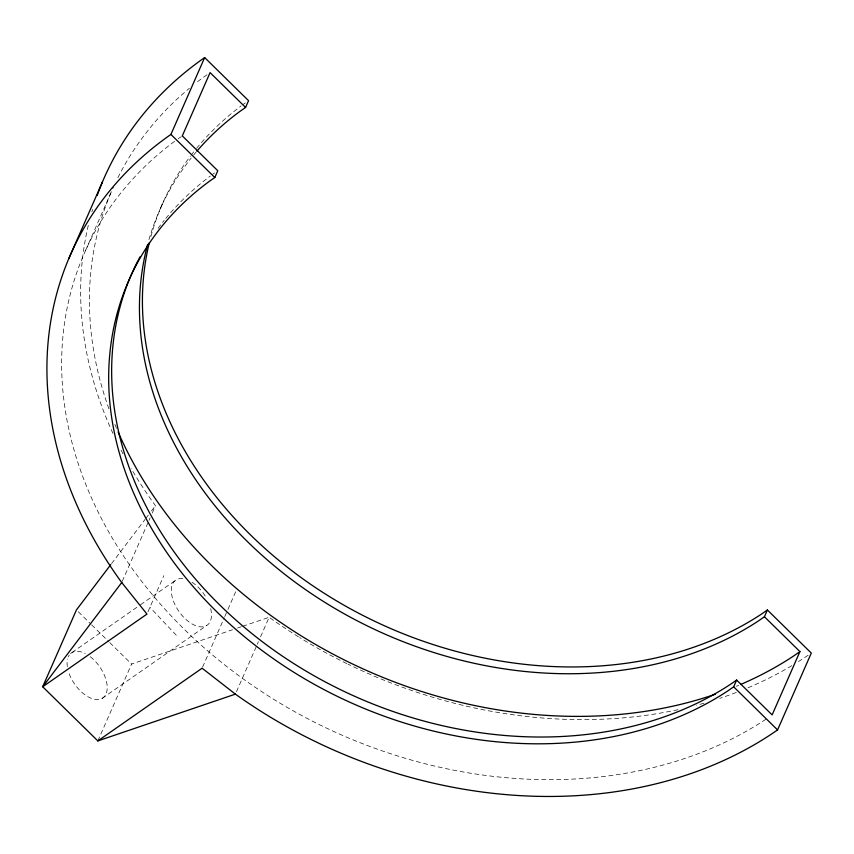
<?xml version="1.0" encoding="UTF-8"?>
<svg xmlns="http://www.w3.org/2000/svg" width="854" height="854" viewBox="0 0 854 854"><rect width="100%" height="100%" fill="white"/><g stroke="black" fill="none" stroke-linecap="round" stroke-linejoin="round"><path stroke-width="0.64" stroke-dasharray="4.27 3.2" d="M85.667 250.297L113.454 187.005M160.573 208.077L163.552 201.298M122.261 581.328L148.5 521.548M149.034 520.332L150.101 517.898M152.247 513.019L155.46 505.696A441.048 347.557 23.7 0 1 131.164 468.515M147.955 611.816L163.829 575.649M97.847 740.909L131.58 664.06L232.534 629.729M202.601 667.081L224.25 617.784M224.773 616.577L227.41 610.578M227.943 609.372L235.843 591.363M236.473 691.697L256.819 645.336M257.353 644.119L258.42 641.674M260.566 636.796L269.138 617.282A441.048 347.557 23.7 0 0 298.505 636.849M111.554 563.597L145.084 519.381M145.885 518.325L148.276 515.165M151.468 510.959L155.46 505.696M207.02 74.746L203.957 76.881A428.921 338.003 23.7 0 0 195.107 83.617M178.219 138.743L181.283 136.608M243.166 104.423L245.322 102.918M212.4 174.494L214.557 172.988M72.078 652.477L139.415 605.529M140.504 604.771L176.34 579.781M102.202 698.358L206.465 625.662M237.583 628.01L241.372 626.719M242.632 626.292L269.138 617.282M176.276 635.227L149.941 607.301M78.333 611.784L90.695 623.922M91.645 624.861L108.768 641.653M109.718 642.592L131.58 664.06M766.006 719.175A428.921 338.003 23.7 0 1 184.998 630.006A428.921 338.003 23.7 0 1 175.177 140.899M738.71 685.292A428.921 338.003 23.7 0 1 736.308 686.296M116.55 428.366A428.921 338.003 23.7 0 1 114.03 422.282M108.917 408.831A428.921 338.003 23.7 0 1 111.885 190.538M117.873 177.707A428.921 338.003 23.7 0 1 189.374 88.272M148.948 239.643A377.297 297.32 23.7 0 1 191.2 158.065M193.58 155.118A377.297 297.32 23.7 0 1 196.004 152.215M158.054 228.349A377.297 297.32 23.7 0 1 164.203 220.364M165.793 218.41A377.297 297.32 23.7 0 1 210.297 176.052M808.13 655.253A441.048 347.557 23.7 0 1 798.426 661.604M791.797 665.661A441.048 347.557 23.7 0 1 747.816 687.854M736.297 692.466A441.048 347.557 23.7 0 1 719.773 698.348M704.048 703.184A441.048 347.557 23.7 0 1 696.672 705.212M677.927 709.706A441.048 347.557 23.7 0 1 348.026 664.188M346.841 663.611A441.048 347.557 23.7 0 1 299.626 637.543M123.051 453.912A441.048 347.557 23.7 0 1 120.115 448.254M112.941 433.426A441.048 347.557 23.7 0 1 88.442 224.762M91.848 211.909A441.048 347.557 23.7 0 1 92.595 209.369M150.912 236.473A377.297 297.32 23.7 0 1 190.314 156.261M191.072 155.257A377.297 297.32 23.7 0 1 194.958 150.293M196.548 148.34A377.297 297.32 23.7 0 1 241.063 105.981M90.278 656.737A27.467 15.233 55.1 0 1 103.003 697.835A27.467 15.233 55.1 0 1 68.726 672.504M67.317 666.622A27.467 15.233 55.1 0 1 67.551 658.957M68.256 656.875A27.467 15.233 55.1 0 1 69.259 655.082M70.54 653.609A27.467 15.233 55.1 0 1 85.251 653.513M210.682 608.624A27.467 15.233 55.1 0 1 197.413 626.26A27.467 15.233 55.1 0 1 172.38 597.811A27.467 15.233 55.1 0 1 184.603 578.969M192.033 582.268A27.467 15.233 55.1 0 1 206.732 598.579"/><path stroke-width="1.28" d="M68.715 258.794L102.448 181.945M149.354 242.525A377.297 297.32 23.7 0 0 333.092 598.803A377.297 297.32 23.7 0 0 762.014 613.738L767.404 609.98L811.3 653.075L777.567 729.924A441.048 347.557 23.7 0 1 235.394 694.131L97.847 740.909L42.7 686.776L121.727 582.545A441.048 347.557 23.7 0 1 170.917 134.43L204.661 57.57L248.557 100.665L245.578 107.444L240.187 111.212A377.297 297.32 23.7 0 0 196.826 151.243M767.404 609.98L764.426 616.759L799.92 651.602L772.133 714.894L736.639 680.051L733.671 686.829L728.27 690.598A377.297 297.32 23.7 0 1 216.735 611.72A377.297 297.32 23.7 0 1 209.422 181.283L214.824 177.515L217.791 170.736L182.297 135.893L210.084 72.601L245.578 107.444M110.764 564.654L76.433 609.927L42.7 686.776L146.963 614.079L121.727 582.545M97.847 740.909L202.11 668.212L235.394 694.131M764.426 616.759L759.035 620.527A377.297 297.32 23.7 0 1 327.434 603.949A377.297 297.32 23.7 0 1 147.614 244.457M736.639 680.051L731.248 683.808A377.297 297.32 23.7 0 1 279.931 654.42A377.297 297.32 23.7 0 1 132.285 272.501M799.92 651.602L793.793 655.883A428.921 338.003 23.7 0 1 741.101 684.278M170.917 134.43L214.824 177.515M733.671 686.829L777.567 729.924M715.417 694.206A428.921 338.003 23.7 0 1 118.119 432.007M132.797 271.369A377.297 297.32 23.7 0 1 138.231 260.16M138.807 259.05A377.297 297.32 23.7 0 1 139.971 256.851M97.164 195.513A441.048 347.557 23.7 0 1 204.661 57.57"/></g></svg>
